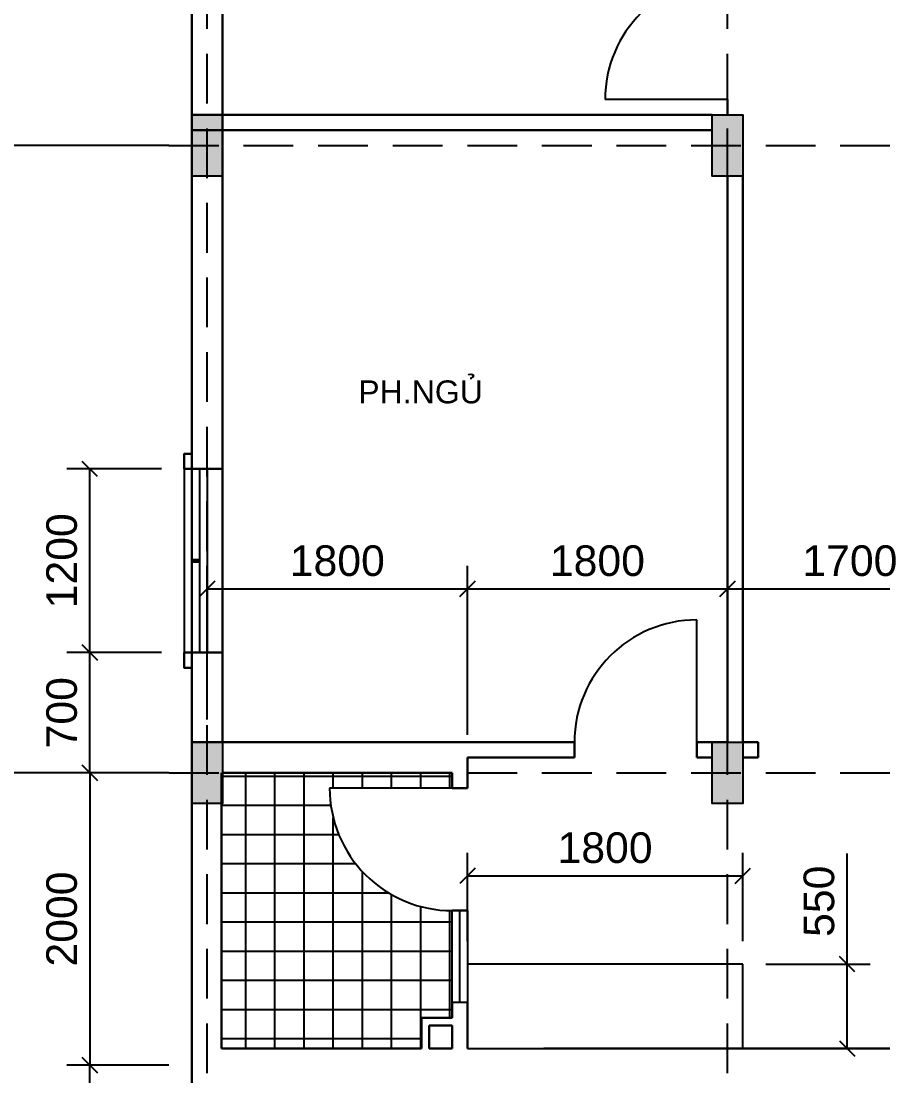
# Model space of a CAD drawing. Extents: x -100 to 171306, y -3236 to 60448.
# Drawn here: x 4628 to 10260, y 46619 to 53512 of the extents above; entities that cross this region are included whole.
import ezdxf

# ---------------------------------------------------------------- set-up
doc = ezdxf.new("R2010")
doc.units = 0
doc.header["$LTSCALE"] = 1300
doc.linetypes.add('HIDDEN', pattern=[0.375, 0.25, -0.125])
doc.layers.get('0').update_dxf_attribs({"linetype": 'CONTINUOUS'})
doc.layers.get('DEFPOINTS').update_dxf_attribs({"linetype": 'CONTINUOUS'})
for name, color, linetype in [('11', 7, 'CONTINUOUS'), ('BAO', 3, 'CONTINUOUS'), ('COT', 1, 'CONTINUOUS'), ('CUA', 4, 'CONTINUOUS'), ('HATCH', 5, 'CONTINUOUS'), ('RANH', 2, 'CONTINUOUS'), ('TBI', 2, 'CONTINUOUS'), ('TEXT', 7, 'CONTINUOUS'), ('TIM', 6, 'CONTINUOUS')]:
    doc.layers.add(name, color=color, linetype=linetype)
doc.layers.add('TUONG', color=3, linetype='CONTINUOUS', lineweight=30)
doc.styles.add('VN', font='VHELVEN.TTF')
doc.styles.add('VNI-HELVE', font='VHELVEN.TTF')
doc.dimstyles.new('DIM100S', dxfattribs={"dimscale": 0, "dimtxt": 200, "dimasz": 100, "dimexe": 150, "dimexo": 150, "dimgap": 80, "dimtad": 1, "dimdec": 0, "dimrnd": 50, "dimzin": 0, "dimdsep": 46, "dimtxsty": 'VNI-HELVE', "dimblk1": 'OBLIQUE', "dimblk2": 'OBLIQUE', "dimsah": 1, "dimcen": 0, "dimclrd": 6, "dimclre": 6, "dimclrt": 6, "dimadec": 0, "dimazin": 0, "dimtfac": 1, "dimtdec": 0, "dimtmove": 0, "dimatfit": 3, "dimfxl": 1, "dimtolj": 1, "dimtzin": 0, "dimarcsym": 0})

# ---------------------------------------------------------------- blocks, each defined once
blk = doc.blocks.new('PN')
at = {"layer": 'TEXT', "style": 'VN'}
blk.add_text('PH.NGUÛ', height=150, dxfattribs=at).set_placement((-475.5843521677307, -53.53381435963092))
blk = doc.blocks.new('S1200A')
at = {"layer": '11', "color": 4}
blk.add_line((-600, 50), (600, 50), dxfattribs=at)
blk.add_lwpolyline([(-600, 100), (600, 100), (600, 0), (-600, 0), (-600, 100)], dxfattribs=at)
at = {"layer": '11', "color": 4, "const_width": 30}
blk.add_lwpolyline([(0, 50), (0, 0)], dxfattribs=at)
blk = doc.blocks.new('_OBLIQUE')
at = {"color": 0, "linetype": 'ByBlock'}
blk.add_line((-0.5, -0.5), (0.5, 0.5), dxfattribs=at)
blk = doc.blocks.new('*D67')
at = {"color": 6, "linetype": 'ByBlock', "transparency": 16777216}
for p, q in [((5594.066103490199, 46688.57364464401), (4926.467653593863, 46688.57364464401)), ((5076.467653593863, 44598.92827617628), (5076.467653593863, 46688.57364464401)), ((5594.066103490199, 44598.92827617628), (4926.467653593863, 44598.92827617628))]:
    blk.add_line(p, q, dxfattribs=at)
at = {"layer": 'DEFPOINTS', "color": 0, "linetype": 'ByBlock', "transparency": 16777216}
for p in [(5076.467653593863, 46688.57364464401), (5744.066103490199, 46688.57364464401), (5744.066103490199, 44598.92827617628)]:
    blk.add_point(p, dxfattribs=at)
at = {"color": 6, "linetype": 'ByBlock', "transparency": 16777216, "xscale": 100, "yscale": 100, "zscale": 100}
for p, rotation in [((5076.467653593863, 46688.57364464401), 90), ((5076.467653593863, 44598.92827617628), 270)]:
    blk.add_blockref('_OBLIQUE', p, dxfattribs=dict(at, rotation=rotation))
at = {"color": 6, "linetype": 'ByBlock', "transparency": 16777216, "insert": (4893.682138273529, 45643.75096041015), "char_height": 200, "attachment_point": 5, "rotation": 90, "style": 'VNI-HELVE'}
blk.add_mtext('\\A1;2000', dxfattribs=at)
blk = doc.blocks.new('*D68')
at = {"color": 6, "linetype": 'ByBlock', "transparency": 16777216}
for p, q in [((5594.066103484367, 48598.92827617623), (4926.467653593863, 48598.92827617623)), ((5076.467653593863, 48598.92827617623), (5076.467653593863, 46688.57364464401)), ((5394.066103490199, 46688.57364464401), (4926.467653593863, 46688.57364464401))]:
    blk.add_line(p, q, dxfattribs=at)
at = {"layer": 'DEFPOINTS', "color": 0, "linetype": 'ByBlock', "transparency": 16777216}
for p in [(5744.066103484367, 48598.92827617623), (5076.467653593863, 46688.57364464401), (5544.066103490199, 46688.57364464401)]:
    blk.add_point(p, dxfattribs=at)
at = {"color": 6, "linetype": 'ByBlock', "transparency": 16777216, "xscale": 100, "yscale": 100, "zscale": 100}
for p, rotation in [((5076.467653593863, 48598.92827617623), 90), ((5076.467653593863, 46688.57364464401), 270)]:
    blk.add_blockref('_OBLIQUE', p, dxfattribs=dict(at, rotation=rotation))
at = {"color": 6, "linetype": 'ByBlock', "transparency": 16777216, "insert": (4893.682138273529, 47643.75096041012), "char_height": 200, "attachment_point": 5, "rotation": 90, "style": 'VNI-HELVE'}
blk.add_mtext('\\A1;2000', dxfattribs=at)
blk = doc.blocks.new('*D69')
at = {"color": 6, "linetype": 'ByBlock', "transparency": 16777216}
for p, q in [((5544.066103484423, 49384.92312863689), (4926.467653593863, 49384.92312863689)), ((5076.467653593863, 48598.92827617623), (5076.467653593863, 49384.92312863689)), ((5394.066103484367, 48598.92827617623), (4926.467653593863, 48598.92827617623))]:
    blk.add_line(p, q, dxfattribs=at)
at = {"layer": 'DEFPOINTS', "color": 0, "linetype": 'ByBlock', "transparency": 16777216}
for p in [(5076.467653593863, 49384.92312863689), (5694.066103484423, 49384.92312863689), (5544.066103484367, 48598.92827617623)]:
    blk.add_point(p, dxfattribs=at)
at = {"color": 6, "linetype": 'ByBlock', "transparency": 16777216, "xscale": 100, "yscale": 100, "zscale": 100}
for p, rotation in [((5076.467653593863, 49384.92312863689), 90), ((5076.467653593863, 48598.92827617623), 270)]:
    blk.add_blockref('_OBLIQUE', p, dxfattribs=dict(at, rotation=rotation))
at = {"color": 6, "linetype": 'ByBlock', "transparency": 16777216, "insert": (4893.682138273529, 48991.92570240656), "char_height": 200, "attachment_point": 5, "rotation": 90, "style": 'VNI-HELVE'}
blk.add_mtext('\\A1;700', dxfattribs=at)
blk = doc.blocks.new('*D70')
at = {"color": 6, "linetype": 'ByBlock', "transparency": 16777216}
for p, q in [((5544.066103484423, 50584.92312863689), (4926.467653593863, 50584.92312863689)), ((5076.467653593863, 49384.92312863689), (5076.467653593863, 50584.92312863689)), ((5344.066103484423, 49384.92312863689), (4926.467653593863, 49384.92312863689))]:
    blk.add_line(p, q, dxfattribs=at)
at = {"layer": 'DEFPOINTS', "color": 0, "linetype": 'ByBlock', "transparency": 16777216}
for p in [(5076.467653593863, 50584.92312863689), (5694.066103484423, 50584.92312863689), (5494.066103484423, 49384.92312863689)]:
    blk.add_point(p, dxfattribs=at)
at = {"color": 6, "linetype": 'ByBlock', "transparency": 16777216, "xscale": 100, "yscale": 100, "zscale": 100}
for p, rotation in [((5076.467653593863, 50584.92312863689), 90), ((5076.467653593863, 49384.92312863689), 270)]:
    blk.add_blockref('_OBLIQUE', p, dxfattribs=dict(at, rotation=rotation))
at = {"color": 6, "linetype": 'ByBlock', "transparency": 16777216, "insert": (4893.682138273529, 49984.92312863689), "char_height": 200, "attachment_point": 5, "rotation": 90, "style": 'VNI-HELVE'}
blk.add_mtext('\\A1;1200', dxfattribs=at)
blk = doc.blocks.new('*D73')
at = {"color": 6, "linetype": 'ByBlock', "transparency": 16777216}
for p, q in [((5394.066103484367, 48598.92827617623), (4314.043921844976, 48598.92827617623)), ((4464.043921844976, 44598.92827617628), (4464.043921844976, 48598.92827617623)), ((5394.066103490199, 44598.92827617628), (4314.043921844976, 44598.92827617628))]:
    blk.add_line(p, q, dxfattribs=at)
at = {"layer": 'DEFPOINTS', "color": 0, "linetype": 'ByBlock', "transparency": 16777216}
for p in [(4464.043921844976, 48598.92827617623), (5544.066103484367, 48598.92827617623), (5544.066103490199, 44598.92827617628)]:
    blk.add_point(p, dxfattribs=at)
at = {"color": 6, "linetype": 'ByBlock', "transparency": 16777216, "xscale": 100, "yscale": 100, "zscale": 100}
for p, rotation in [((4464.043921844976, 48598.92827617623), 90), ((4464.043921844976, 44598.92827617628), 270)]:
    blk.add_blockref('_OBLIQUE', p, dxfattribs=dict(at, rotation=rotation))
at = {"color": 6, "linetype": 'ByBlock', "transparency": 16777216, "insert": (4281.258406524641, 46598.92827617626), "char_height": 200, "attachment_point": 5, "rotation": 90, "style": 'VNI-HELVE'}
blk.add_mtext('\\A1;4000', dxfattribs=at)
blk = doc.blocks.new('*D74')
at = {"color": 6, "linetype": 'ByBlock', "transparency": 16777216}
for p, q in [((5594.066103484394, 52698.92827617536), (4314.043921844976, 52698.92827617536)), ((4464.043921844976, 48598.92827617623), (4464.043921844976, 52698.92827617536)), ((5394.066103484367, 48598.92827617623), (4314.043921844976, 48598.92827617623))]:
    blk.add_line(p, q, dxfattribs=at)
at = {"layer": 'DEFPOINTS', "color": 0, "linetype": 'ByBlock', "transparency": 16777216}
for p in [(4464.043921844976, 52698.92827617536), (5744.066103484394, 52698.92827617536), (5544.066103484367, 48598.92827617623)]:
    blk.add_point(p, dxfattribs=at)
at = {"color": 6, "linetype": 'ByBlock', "transparency": 16777216, "xscale": 100, "yscale": 100, "zscale": 100}
for p, rotation in [((4464.043921844976, 52698.92827617536), 90), ((4464.043921844976, 48598.92827617623), 270)]:
    blk.add_blockref('_OBLIQUE', p, dxfattribs=dict(at, rotation=rotation))
at = {"color": 6, "linetype": 'ByBlock', "transparency": 16777216, "insert": (4281.258406524641, 50648.92827617579), "char_height": 200, "attachment_point": 5, "rotation": 90, "style": 'VNI-HELVE'}
blk.add_mtext('\\A1;4200', dxfattribs=at)
blk = doc.blocks.new('*D75')
at = {"color": 6, "linetype": 'ByBlock', "transparency": 16777216}
for p, q in [((5594.066103484423, 56798.59949877077), (4314.043921844976, 56798.59949877077)), ((4464.043921844976, 52698.92827617536), (4464.043921844976, 56798.59949877077)), ((5394.066103484394, 52698.92827617536), (4314.043921844976, 52698.92827617536))]:
    blk.add_line(p, q, dxfattribs=at)
at = {"layer": 'DEFPOINTS', "color": 0, "linetype": 'ByBlock', "transparency": 16777216}
for p in [(4464.043921844976, 56798.59949877077), (5744.066103484423, 56798.59949877077), (5544.066103484394, 52698.92827617536)]:
    blk.add_point(p, dxfattribs=at)
at = {"color": 6, "linetype": 'ByBlock', "transparency": 16777216, "xscale": 100, "yscale": 100, "zscale": 100}
for p, rotation in [((4464.043921844976, 56798.59949877077), 90), ((4464.043921844976, 52698.92827617536), 270)]:
    blk.add_blockref('_OBLIQUE', p, dxfattribs=dict(at, rotation=rotation))
at = {"color": 6, "linetype": 'ByBlock', "transparency": 16777216, "insert": (4281.258406524642, 54748.76388747306), "char_height": 200, "attachment_point": 5, "rotation": 90, "style": 'VNI-HELVE'}
blk.add_mtext('\\A1;4200', dxfattribs=at)
blk = doc.blocks.new('*D76')
at = {"color": 6, "linetype": 'ByBlock', "transparency": 16777216}
for p, q in [((5394.066103484423, 56798.59949877077), (3671.355220507948, 56798.59949877077)), ((3821.355220507946, 36598.59949877077), (3821.355220507948, 56798.59949877077)), ((5394.066103484359, 36598.59949877077), (3671.355220507946, 36598.59949877077))]:
    blk.add_line(p, q, dxfattribs=at)
at = {"layer": 'DEFPOINTS', "color": 0, "linetype": 'ByBlock', "transparency": 16777216}
for p in [(3821.355220507948, 56798.59949877077), (5544.066103484423, 56798.59949877077), (5544.066103484359, 36598.59949877077)]:
    blk.add_point(p, dxfattribs=at)
at = {"color": 6, "linetype": 'ByBlock', "transparency": 16777216, "xscale": 100, "yscale": 100, "zscale": 100}
for p, rotation in [((3821.355220507948, 56798.59949877077), 90), ((3821.355220507946, 36598.59949877077), 270)]:
    blk.add_blockref('_OBLIQUE', p, dxfattribs=dict(at, rotation=rotation))
at = {"color": 6, "linetype": 'ByBlock', "transparency": 16777216, "insert": (3638.569705187613, 46698.59949877077), "char_height": 200, "attachment_point": 5, "rotation": 90, "style": 'VNI-HELVE'}
blk.add_mtext('\\A1;20800', dxfattribs=at)
blk = doc.blocks.new('*D110')
at = {"color": 6, "linetype": 'ByBlock', "transparency": 16777216}
for p, q in [((5844.066103484366, 48948.59949877077), (5844.066103484366, 49951.63737708093)), ((7544.066103484017, 48848.59949877077), (7544.066103484017, 49951.63737708093)), ((5844.066103484366, 49801.63737708093), (7544.066103484017, 49801.63737708093))]:
    blk.add_line(p, q, dxfattribs=at)
at = {"layer": 'DEFPOINTS', "color": 0, "linetype": 'ByBlock', "transparency": 16777216}
for p in [(7544.066103484017, 49801.63737708093), (5844.066103484366, 48798.59949877077), (7544.066103484017, 48698.59949877077)]:
    blk.add_point(p, dxfattribs=at)
at = {"color": 6, "linetype": 'ByBlock', "transparency": 16777216, "xscale": 100, "yscale": 100, "zscale": 100, "rotation": 180}
blk.add_blockref('_OBLIQUE', (5844.066103484366, 49801.63737708093), dxfattribs=at)
at = {"color": 6, "linetype": 'ByBlock', "transparency": 16777216, "xscale": 100, "yscale": 100, "zscale": 100}
blk.add_blockref('_OBLIQUE', (7544.066103484017, 49801.63737708093), dxfattribs=at)
at = {"color": 6, "linetype": 'ByBlock', "transparency": 16777216, "insert": (6694.066103484191, 49984.42289240126), "char_height": 200, "attachment_point": 5, "style": 'VNI-HELVE'}
blk.add_mtext('\\A1;1800', dxfattribs=at)
blk = doc.blocks.new('*D111')
at = {"color": 6, "linetype": 'ByBlock', "transparency": 16777216}
for p, q in [((7544.066103484017, 48998.59949877077), (7544.066103484017, 49951.63737708093)), ((9244.066103484365, 48948.59949877077), (9244.066103484365, 49951.63737708093)), ((7544.066103484017, 49801.63737708093), (9244.066103484365, 49801.63737708093))]:
    blk.add_line(p, q, dxfattribs=at)
at = {"layer": 'DEFPOINTS', "color": 0, "linetype": 'ByBlock', "transparency": 16777216}
for p in [(9244.066103484365, 49801.63737708093), (7544.066103484017, 48848.59949877077), (9244.066103484365, 48798.59949877077)]:
    blk.add_point(p, dxfattribs=at)
at = {"color": 6, "linetype": 'ByBlock', "transparency": 16777216, "xscale": 100, "yscale": 100, "zscale": 100, "rotation": 180}
blk.add_blockref('_OBLIQUE', (7544.066103484017, 49801.63737708093), dxfattribs=at)
at = {"color": 6, "linetype": 'ByBlock', "transparency": 16777216, "xscale": 100, "yscale": 100, "zscale": 100}
blk.add_blockref('_OBLIQUE', (9244.066103484365, 49801.63737708093), dxfattribs=at)
at = {"color": 6, "linetype": 'ByBlock', "transparency": 16777216, "insert": (8394.06610348419, 49984.42289240126), "char_height": 200, "attachment_point": 5, "style": 'VNI-HELVE'}
blk.add_mtext('\\A1;1800', dxfattribs=at)
blk = doc.blocks.new('*D112')
at = {"color": 6, "linetype": 'ByBlock', "transparency": 16777216}
for p, q in [((9244.066103484365, 48948.59949877077), (9244.066103484365, 49951.63737708093)), ((10844.06610348437, 48848.59949877077), (10844.06610348437, 49951.63737708093)), ((9244.066103484365, 49801.63737708093), (10844.06610348437, 49801.63737708093))]:
    blk.add_line(p, q, dxfattribs=at)
at = {"layer": 'DEFPOINTS', "color": 0, "linetype": 'ByBlock', "transparency": 16777216}
for p in [(10844.06610348437, 49801.63737708093), (9244.066103484365, 48798.59949877077), (10844.06610348437, 48698.59949877077)]:
    blk.add_point(p, dxfattribs=at)
at = {"color": 6, "linetype": 'ByBlock', "transparency": 16777216, "xscale": 100, "yscale": 100, "zscale": 100, "rotation": 180}
blk.add_blockref('_OBLIQUE', (9244.066103484365, 49801.63737708093), dxfattribs=at)
at = {"color": 6, "linetype": 'ByBlock', "transparency": 16777216, "xscale": 100, "yscale": 100, "zscale": 100}
blk.add_blockref('_OBLIQUE', (10844.06610348437, 49801.63737708093), dxfattribs=at)
at = {"color": 6, "linetype": 'ByBlock', "transparency": 16777216, "insert": (10044.06610348437, 49984.42289240126), "char_height": 200, "attachment_point": 5, "style": 'VNI-HELVE'}
blk.add_mtext('\\A1;1700', dxfattribs=at)
blk = doc.blocks.new('*D113')
at = {"color": 6, "linetype": 'ByBlock', "transparency": 16777216}
for p, q in [((7544.066103484074, 47498.59949877077), (7544.066103484074, 48076.04216822075)), ((9344.066103484074, 47498.59949877077), (9344.066103484074, 48076.04216822075)), ((7544.066103484074, 47926.04216822075), (9344.066103484074, 47926.04216822075))]:
    blk.add_line(p, q, dxfattribs=at)
at = {"layer": 'DEFPOINTS', "color": 0, "linetype": 'ByBlock', "transparency": 16777216}
for p in [(9344.066103484074, 47926.04216822075), (7544.066103484074, 47348.59949877077), (9344.066103484074, 47348.59949877077)]:
    blk.add_point(p, dxfattribs=at)
at = {"color": 6, "linetype": 'ByBlock', "transparency": 16777216, "xscale": 100, "yscale": 100, "zscale": 100, "rotation": 180}
blk.add_blockref('_OBLIQUE', (7544.066103484074, 47926.04216822075), dxfattribs=at)
at = {"color": 6, "linetype": 'ByBlock', "transparency": 16777216, "xscale": 100, "yscale": 100, "zscale": 100}
blk.add_blockref('_OBLIQUE', (9344.066103484074, 47926.04216822075), dxfattribs=at)
at = {"color": 6, "linetype": 'ByBlock', "transparency": 16777216, "insert": (8444.066103484074, 48108.82768354109), "char_height": 200, "attachment_point": 5, "style": 'VNI-HELVE'}
blk.add_mtext('\\A1;1800', dxfattribs=at)
blk = doc.blocks.new('*D114')
at = {"color": 6, "linetype": 'ByBlock', "transparency": 16777216}
for p, q in [((10025.67019961908, 47348.59949877077), (10025.67019961908, 48070.99504194625)), ((9494.066103484074, 47348.59949877077), (10175.67019961908, 47348.59949877077)), ((10025.67019961908, 46798.59949877081), (10025.67019961908, 47348.59949877077)), ((9494.066103484074, 46798.59949877081), (10175.67019961908, 46798.59949877081))]:
    blk.add_line(p, q, dxfattribs=at)
at = {"layer": 'DEFPOINTS', "color": 0, "linetype": 'ByBlock', "transparency": 16777216}
for p in [(9344.066103484074, 47348.59949877077), (10025.67019961908, 47348.59949877077), (9344.066103484074, 46798.59949877081)]:
    blk.add_point(p, dxfattribs=at)
at = {"color": 6, "linetype": 'ByBlock', "transparency": 16777216, "xscale": 100, "yscale": 100, "zscale": 100}
for p, rotation in [((10025.67019961908, 47348.59949877077), 90), ((10025.67019961908, 46798.59949877081), 270)]:
    blk.add_blockref('_OBLIQUE', p, dxfattribs=dict(at, rotation=rotation))
at = {"color": 6, "linetype": 'ByBlock', "transparency": 16777216, "insert": (9842.884684298748, 47759.79727035851), "char_height": 200, "attachment_point": 5, "rotation": 90, "style": 'VNI-HELVE'}
blk.add_mtext('\\A1;550', dxfattribs=at)

msp = doc.modelspace()

# ---------------------------------------------------------------- hatches: boundary and pattern name
at = {"layer": 'HATCH', "linetype": 'Continuous'}
h = msp.add_hatch(dxfattribs=at)
h.set_pattern_fill('NET', color=5, scale=60, style=0)
h.set_pattern_definition([(0, (0, 0), (0, 190.5), []), (90, (0, 0), (-190.5, 1.166437552015814e-14), [])])
h.paths.add_polyline_path([(6644.066103484423, 48498.59949877032), (7444.066103484422, 48498.59949877031), (7444.066103484366, 48598.59949876991), (5944.066103484364, 48598.59949877061), (5944.066103484366, 48399.25705358168), (5937.706899994344, 48399.25705358169), (5937.706899994344, 46798.59949876955), (7244.066103478895, 46798.59949876838), (7244.066103479359, 46998.59949877301), (7444.066103483899, 46998.59949877301), (7444.066103484598, 47098.59949877283), (7444.066103484714, 47698.59949877032, -0.4142135623732018)])

# ---------------------------------------------------------------- linework, layer by layer
at = {"layer": 'BAO', "color": 3, "linetype": 'Continuous'}
msp.add_line((7544.066103484365, 46798.59949877077), (9744.066103484365, 46798.59949877077), dxfattribs=at)
at = {"layer": 'COT', "linetype": 'Continuous'}
for points in [[(5744.066103484367, 52898.5994987699), (5944.066103484365, 52898.5994987699), (5944.066103484365, 52499.25705358081), (5744.066103484367, 52499.25705358081)], [(9144.066103484309, 52898.59949876984), (9344.066103484307, 52898.59949876984), (9344.066103484307, 52499.25705358075), (9144.066103484309, 52499.25705358075)], [(5744.066103484367, 48798.59949877077), (5944.066103484365, 48798.59949877077), (5944.066103484365, 48399.25705358168), (5744.066103484367, 48399.25705358168)], [(9144.066103484367, 48798.59949877077), (9344.066103484365, 48798.59949877077), (9344.066103484365, 48399.25705358168), (9144.066103484367, 48399.25705358168)]]:
    msp.add_lwpolyline(points, close=True, dxfattribs=at)
for points in [[(5744.066103484423, 52499.25705358081), (5944.066103484365, 52499.25705358081), (5744.066103484365, 52898.5994987699), (5944.066103484365, 52898.59949876989)], [(9144.066103484365, 52499.25705358075), (9344.066103484307, 52499.25705358075), (9144.066103484307, 52898.59949876984), (9344.066103484307, 52898.59949876984)], [(5744.066103484423, 48399.25705358168), (5944.066103484365, 48399.25705358168), (5744.066103484365, 48798.59949877077), (5944.066103484365, 48798.59949877077)], [(9144.066103484423, 48399.25705358168), (9344.066103484365, 48399.25705358168), (9144.066103484365, 48798.59949877077), (9344.066103484365, 48798.59949877076)]]:
    msp.add_solid(points, dxfattribs=at)
at = {"layer": 'CUA', "color": 4, "linetype": 'Continuous'}
for p, q in [((9244.066103484365, 52998.59949876995), (8444.066103484365, 52998.59949876995)), ((5694.066103484423, 50584.92312863689), (5694.066103484423, 49384.92312863689)), ((9044.066103484365, 48798.59949876928), (9044.066103484365, 49598.59949876928)), ((7494.066103484598, 47098.5994987728), (7494.066103484714, 47698.59949877071)), ((9344.066103484074, 47348.59949877077), (7544.066103484074, 47348.59949877077)), ((9344.066103484074, 46798.59949877077), (9344.066103484074, 47348.59949877077))]:
    msp.add_line(p, q, dxfattribs=at)
at = {"layer": 'CUA', "color": 3, "linetype": 'Continuous'}
msp.add_line((7444.066103484423, 48498.59949877032), (6644.066103484423, 48498.59949877032), dxfattribs=at)
at = {"layer": 'CUA', "color": 4, "linetype": 'Continuous'}
msp.add_lwpolyline([(7544.066103484598, 47098.5994987728), (7444.066103484598, 47098.59949877283), (7444.066103484714, 47698.59949877074), (7544.066103484714, 47698.59949877071)], close=True, dxfattribs=at)
for centre in [(9244.066103484365, 52998.59949876995), (9044.066103484365, 48798.59949876928)]:
    msp.add_arc(centre, 800, 90, 180, dxfattribs=at)
at = {"layer": 'CUA', "color": 3, "linetype": 'Continuous'}
msp.add_arc((7444.066103484423, 48498.59949877032), 799.9999999999991, 180, 270.0000000000001, dxfattribs=at)
at = {"layer": 'RANH', "color": 2, "linetype": 'HIDDEN'}
for p, q in [((5844.066103484402, 36398.59949877078), (5844.066103484402, 57559.6846825438)), ((9244.066103484365, 36398.5994987716), (9244.066103484365, 57559.68468254462)), ((5594.066103484394, 52698.92827617536), (64365.25291313304, 52698.92827617536)), ((5594.066103484367, 48598.92827617623), (64365.25291313299, 48598.59949877073))]:
    msp.add_line(p, q, dxfattribs=at)
at = {"layer": 'TBI', "color": 3, "linetype": 'Continuous'}
msp.add_line((7544.066103484074, 47348.59949877077), (7544.066103484074, 46798.59949877077), dxfattribs=at)
at = {"layer": 'TUONG', "color": 3}
for p, q in [((5744.066103484422, 44598.59949877069), (5744.066103484423, 56998.59949877077)), ((5944.066103484343, 56998.59949877077), (5944.066103484432, 52798.59949876995)), ((5944.066103484365, 53298.59949877071), (5944.066103484365, 53298.59949877071)), ((5744.066103484423, 52898.59949876989), (9144.066103484365, 52898.59949876995)), ((9144.066103484365, 52798.59949876995), (5744.066103484423, 52798.59949876995)), ((5944.066103484365, 52798.59949876996), (5944.066103484365, 50584.9231286369)), ((9244.066103484365, 48798.5994987686), (9244.066103484365, 52499.25705358075)), ((9344.066103484365, 52499.25705358075), (9344.066103484365, 48798.59949877083)), ((5944.066103484423, 50584.92312863689), (5744.066103484423, 50584.92312863683)), ((5944.066103484423, 50584.92312863689), (5744.066103484423, 50584.92312863689)), ((5944.066103484423, 50584.92312863689), (5744.066103484423, 50584.92312863689)), ((5944.066103484423, 50584.92312863689), (5744.066103484423, 50584.92312863689)), ((5944.066103484365, 50584.92312863689), (5944.066103484365, 48798.59949877077)), ((5944.066103484423, 49384.92312863689), (5744.066103484423, 49384.92312863689)), ((5944.066103484423, 49384.92312863689), (5744.066103484423, 49384.92312863689)), ((5944.066103484423, 49384.92312863689), (5744.066103484423, 49384.92312863695)), ((5944.066103484423, 49384.92312863689), (5744.066103484423, 49384.92312863689)), ((9344.066103484365, 48798.59949877077), (9344.066103484365, 49098.59949877077)), ((9344.066103484365, 49098.59949877076), (9344.066103484365, 49098.59949877076)), ((5744.066103484422, 48798.59949877096), (8244.066103484365, 48798.59949876928)), ((8244.066103484365, 48798.59949876928), (8244.066103484365, 48698.59949877077)), ((9044.066103484365, 48798.59949876874), (9044.066103484365, 48698.59949877077)), ((9044.066103484365, 48798.59949876874), (9244.066103484365, 48798.5994987686)), ((9344.066103484365, 48798.59949877083), (9444.066103484365, 48798.59949877083)), ((9444.066103484365, 48698.59949877068), (9444.066103484365, 48798.59949877083)), ((7544.066103484016, 48698.59949877077), (8244.066103484365, 48698.59949877077)), ((7544.066103484017, 48698.59949877077), (7544.066103484423, 48498.59949876978)), ((9044.066103484365, 48698.59949877077), (9144.066103484016, 48698.59949877077)), ((9444.066103484365, 48698.59949877068), (9344.066103484365, 48698.59949877077)), ((5937.706899994344, 46798.59949876963), (5937.706899994344, 48598.59949877083)), ((7444.066103484364, 48598.59949876992), (5944.066103484365, 48598.59949877061)), ((7444.066103484365, 48598.59949876978), (7444.066103484423, 48498.59949876978)), ((7444.066103484423, 48498.59949876978), (7544.066103484423, 48498.59949876978)), ((5744.066103484365, 48298.59949877077), (5744.066103484365, 47498.59949877077)), ((7444.066103484714, 47698.59949877074), (7544.066103484714, 47698.59949877074)), ((7444.066103484598, 47098.59949877283), (7444.066103483899, 46998.5994987708)), ((7544.066103484365, 46798.59949877083), (7544.066103484598, 47098.5994987728)), ((7244.066103479359, 46998.59949877301), (7244.066103478894, 46798.59949877347)), ((7244.066103479359, 46998.59949877301), (7444.066103478894, 46998.59949877301)), ((7294.066103479243, 46948.59949877301), (7294.066103478894, 46798.59949877336)), ((7294.066103479243, 46948.59949877301), (7444.066103478894, 46948.59949877301)), ((7444.066103479243, 46948.59949877301), (7444.066103478894, 46798.59949877301)), ((5937.706899994344, 46798.59949876831), (7244.066103478895, 46798.59949877034)), ((7294.066103481106, 46798.59949877036), (7444.066103481222, 46798.59949877033)), ((7294.066103478894, 46798.59949877301), (7444.066103478894, 46798.59949877301)), ((7294.066103478895, 46798.59949877041), (7444.066103478893, 46798.59949877064)), ((7294.066103478894, 46798.59949876834), (7444.066103478893, 46798.59949876821)), ((10844.06610348442, 46798.59949877077), (8044.066103484307, 46798.59949877077)), ((8044.066103484365, 46798.59949877083), (10844.06610348442, 46798.5994987708))]:
    msp.add_line(p, q, dxfattribs=at)
at = {"layer": 'TUONG', "color": 3, "linetype": 'Continuous'}
msp.add_lwpolyline([(9244.066103484365, 52998.59949876995), (9244.066103484367, 52898.59949876996)], dxfattribs=at)
at = {"layer": 'TUONG', "color": 4, "linetype": 'Continuous'}
for points in [[(5744.066103484423, 50684.92312863689), (5694.066103484423, 50684.92312863689), (5694.066103484423, 50584.92312863689), (5744.066103484423, 50584.92312863689)], [(5744.066103484423, 49384.92312863689), (5694.066103484423, 49384.92312863689), (5694.066103484423, 49284.92312863689), (5744.066103484423, 49284.92312863689)]]:
    msp.add_lwpolyline(points, dxfattribs=at)

# ---------------------------------------------------------------- block references
at = {"layer": 'CUA', "color": 4, "linetype": 'Continuous', "rotation": 270}
msp.add_blockref('S1200A', (5744.066103484423, 49984.92312863681), dxfattribs=at)
at = {"layer": 'TEXT', "color": 7}
msp.add_blockref('PN', (7306.471627125808, 51067.49552147339), dxfattribs=at)

# ---------------------------------------------------------------- dimensions: what is measured, and where the dimension line sits
at = {"layer": 'TIM', "color": 6, "linetype": 'Continuous'}
for base, p1, p2, text, picture, middle in [((3821.355220507948, 56798.59949877077), (5544.066103484359, 36598.59949877077), (5544.066103484423, 56798.59949877077), '20800', '*D76', (3638.569705187613, 46698.59949877077)), ((4464.043921844976, 56798.59949877077), (5544.066103484394, 52698.92827617536), (5744.066103484423, 56798.59949877077), '4200', '*D75', (4281.258406524642, 54748.76388747306)), ((4464.043921844976, 52698.92827617536), (5544.066103484367, 48598.92827617623), (5744.066103484394, 52698.92827617536), '4200', '*D74', (4281.258406524641, 50648.92827617579)), ((5076.467653593863, 49384.92312863689), (5544.066103484367, 48598.92827617623), (5694.066103484423, 49384.92312863689), '700', '*D69', (4893.682138273529, 48991.92570240656)), ((4464.043921844976, 48598.92827617623), (5544.066103490199, 44598.92827617628), (5544.066103484367, 48598.92827617623), '4000', '*D73', (4281.258406524641, 46598.92827617626)), ((5076.467653593863, 46688.57364464401), (5744.066103484367, 48598.92827617623), (5544.066103490199, 46688.57364464401), '2000', '*D68', (4893.682138273529, 47643.75096041012)), ((5076.467653593863, 46688.57364464401), (5744.066103490199, 44598.92827617628), (5744.066103490199, 46688.57364464401), '2000', '*D67', (4893.682138273529, 45643.75096041015))]:
    dim = msp.add_linear_dim(base=base, p1=p1, p2=p2, angle=90, text=text, dimstyle='DIM100S', override={"dimscale": 1}, dxfattribs=at)
    dim.commit()
    dim.dimension.update_dxf_attribs({"geometry": picture, "text_midpoint": middle})
for base, p1, p2, picture, middle in [((5076.467653593863, 50584.92312863689), (5494.066103484423, 49384.92312863689), (5694.066103484423, 50584.92312863689), '*D70', (4893.682138273529, 49984.92312863689)), ((10025.67019961908, 47348.59949877077), (9344.066103484074, 46798.59949877081), (9344.066103484074, 47348.59949877077), '*D114', (9842.884684298748, 47759.79727035851))]:
    dim = msp.add_linear_dim(base=base, p1=p1, p2=p2, angle=90, dimstyle='DIM100S', override={"dimscale": 1}, dxfattribs=at)
    dim.commit()
    dim.dimension.update_dxf_attribs({"geometry": picture, "text_midpoint": middle})
for base, p1, p2, text, picture, middle in [((7544.066103484017, 49801.63737708093), (5844.066103484366, 48798.59949877077), (7544.066103484017, 48698.59949877077), '1800', '*D110', (6694.066103484191, 49984.42289240126)), ((9244.066103484365, 49801.63737708093), (7544.066103484017, 48848.59949877077), (9244.066103484365, 48798.59949877077), '1800', '*D111', (8394.06610348419, 49984.42289240126)), ((10844.06610348437, 49801.63737708093), (9244.066103484365, 48798.59949877077), (10844.06610348437, 48698.59949877077), '1700', '*D112', (10044.06610348437, 49984.42289240126))]:
    dim = msp.add_linear_dim(base=base, p1=p1, p2=p2, text=text, dimstyle='DIM100S', override={"dimscale": 1}, dxfattribs=at)
    dim.commit()
    dim.dimension.update_dxf_attribs({"geometry": picture, "text_midpoint": middle})
dim = msp.add_linear_dim(base=(9344.066103484074, 47926.04216822075), p1=(7544.066103484074, 47348.59949877077), p2=(9344.066103484074, 47348.59949877077), dimstyle='DIM100S', override={"dimscale": 1}, dxfattribs=at)
dim.commit()
dim.dimension.update_dxf_attribs({"geometry": '*D113', "text_midpoint": (8444.066103484074, 48108.82768354109)})

doc.saveas('drawing.dxf')
